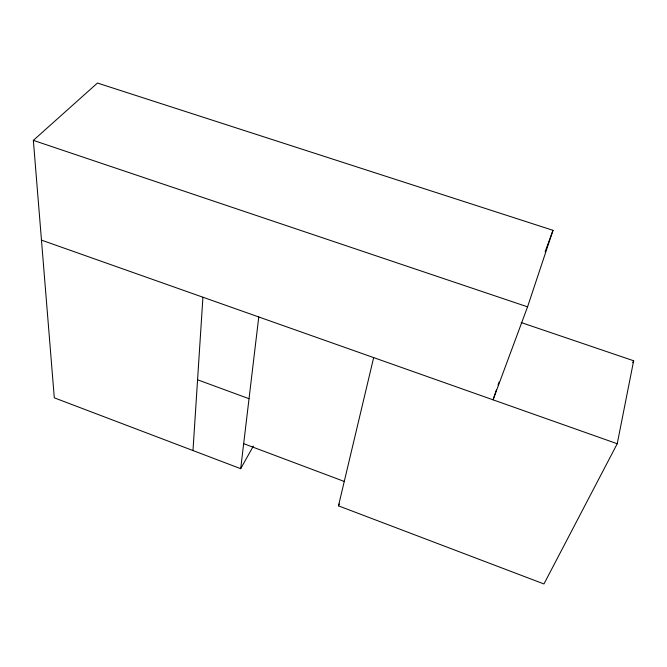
<?xml version="1.0" encoding="UTF-8"?>
<svg xmlns="http://www.w3.org/2000/svg" width="667" height="667" viewBox="0 0 667 667"><rect width="100%" height="100%" fill="white"/><g stroke="black" fill="none" stroke-linecap="round" stroke-linejoin="round"><path stroke-width="1" d="M192.98 450.55L202.926 297.215M496.381 389.962L493.063 399.825L527.555 306.845L553.01 230.323L97.449 83.041L33.35 140.37L54.302 397.832L240.695 468.684L258.771 316.967M373.67 357.604L338.469 505.853L543.955 583.958L617.225 443.738L633.65 360.764L521.252 322.578M498.041 385.034L499.041 382.074M545.114 251.759L553.01 230.323M338.469 505.853L339.328 503.952M632.733 362.615L633.65 360.764M240.695 468.684L253.327 446.115M33.35 140.37L527.555 306.845M41.462 240.12L617.225 443.738M197.565 379.79L249.033 398.716M243.68 443.663L344.264 481.457"/></g></svg>
